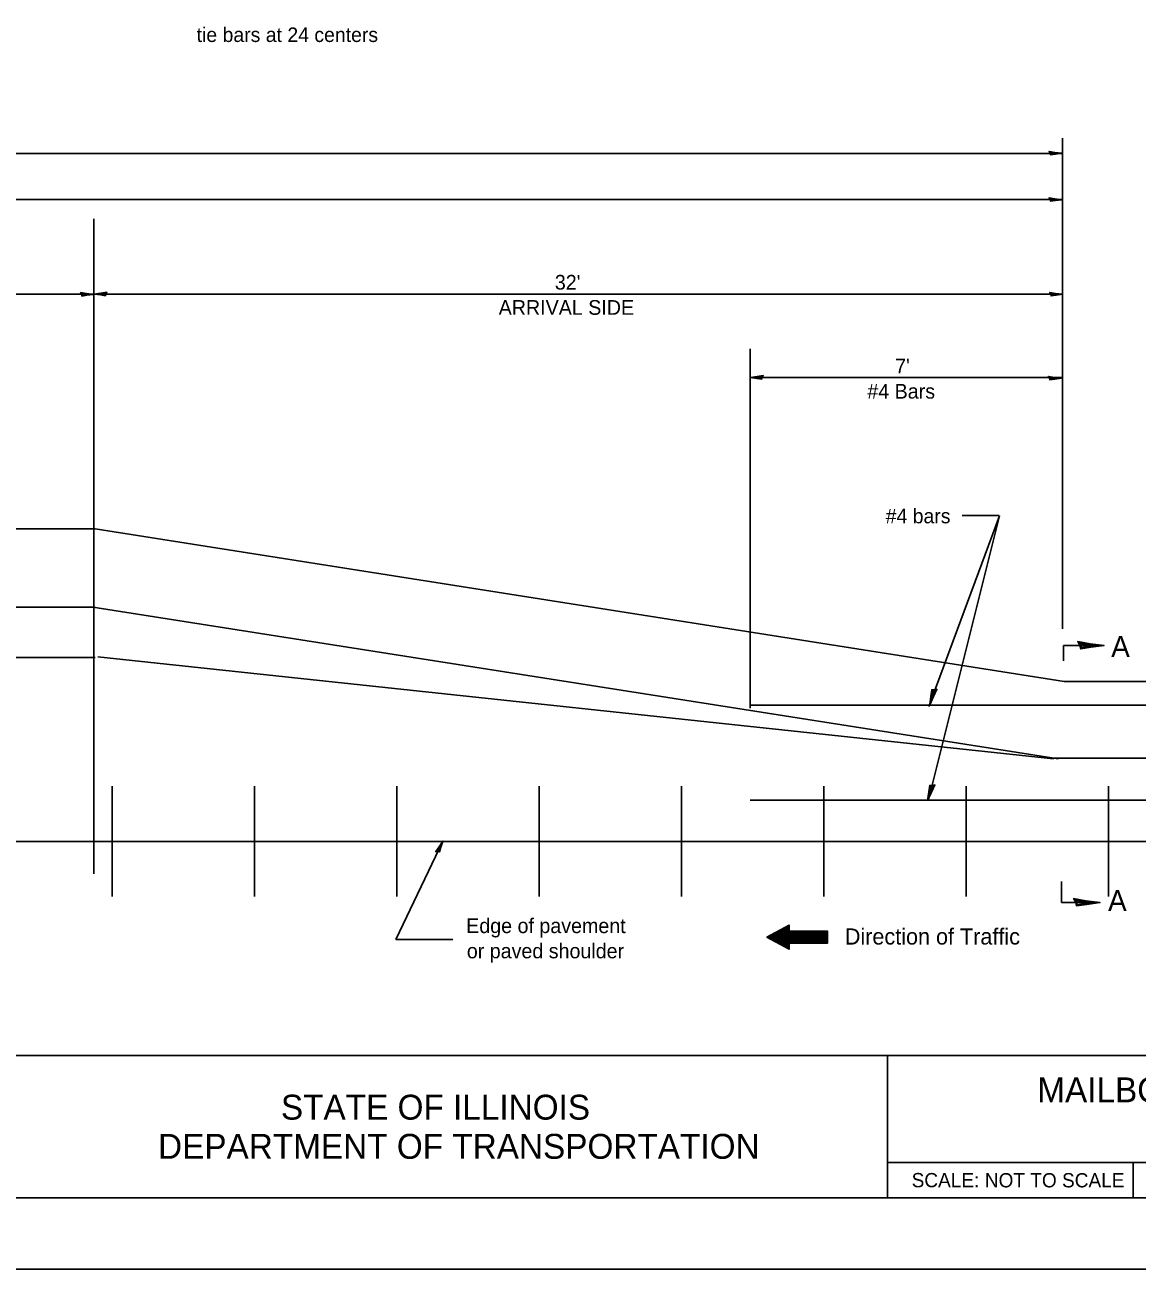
# Model space of a CAD drawing. Extents: x -0.02 to 2.83, y -0.07 to 1.83.
# Drawn here: x 1.226 to 1.877, y 0 to 0.728 of the extents above; entities that cross this region are included whole.
import ezdxf

# ---------------------------------------------------------------- set-up
doc = ezdxf.new("R2010")
doc.units = 0
for name, color, linetype in [('RD_Pr_Roadway_Dimensions', 7, 'Continuous'), ('RD_Pr_Roadway_Notes', 7, 'Continuous'), ('SH_General_Details', 7, 'Continuous'), ('SH_Printer_Plotting_Border', 7, 'Continuous'), ('STG_Traffic_Control', 7, 'Continuous')]:
    doc.layers.add(name, color=color, linetype=linetype)

msp = doc.modelspace()

# ---------------------------------------------------------------- linework, layer by layer
at = {"layer": 'RD_Pr_Roadway_Dimensions'}
for p, q in [((1.83364, 0.3748), (1.83364, 0.66204)), ((1.83364, 0.65304), (0.29609, 0.65304)), ((1.83364, 0.62605), (0.29642, 0.62605)), ((1.26655, 0.44929), (1.26655, 0.61477)), ((1.83364, 0.57063), (0.90563, 0.57063)), ((1.65084, 0.32841), (1.65084, 0.53872)), ((1.83364, 0.52185), (1.65084, 0.52185))]:
    msp.add_line(p, q, dxfattribs=at)
for points in [[(1.82635, 0.65322), (1.82658, 0.65221), (1.82944, 0.65265), (1.83312, 0.65312), (1.82919, 0.65366), (1.82575, 0.65426), (1.82635, 0.65322), (1.82665, 0.65255), (1.83065, 0.65313), (1.82628, 0.65389), (1.82692, 0.65303), (1.82876, 0.65315), (1.82699, 0.65342)], [(1.82635, 0.62609), (1.82658, 0.62508), (1.82944, 0.62551), (1.83312, 0.62599), (1.82919, 0.62653), (1.82575, 0.62713), (1.82635, 0.62609), (1.82665, 0.62542), (1.83065, 0.62599), (1.82628, 0.62676), (1.82692, 0.6259), (1.82876, 0.62602), (1.82699, 0.62628)], [(1.2594, 0.5706), (1.25963, 0.56959), (1.26249, 0.57002), (1.26617, 0.5705), (1.26224, 0.57104), (1.2588, 0.57164), (1.2594, 0.5706), (1.25971, 0.56993), (1.2637, 0.5705), (1.25933, 0.57127), (1.25998, 0.57041), (1.26181, 0.57053), (1.26005, 0.5708)], [(1.27358, 0.57078), (1.27336, 0.56977), (1.27049, 0.5702), (1.26681, 0.57068), (1.27074, 0.57122), (1.27418, 0.57183), (1.27358, 0.57078), (1.27328, 0.57011), (1.26928, 0.57069), (1.27365, 0.57146), (1.27301, 0.5706), (1.27117, 0.57071), (1.27294, 0.57098)], [(1.82672, 0.57069), (1.82694, 0.56968), (1.82981, 0.57012), (1.83349, 0.5706), (1.82956, 0.57113), (1.82612, 0.57174), (1.82672, 0.57069), (1.82702, 0.57002), (1.83102, 0.5706), (1.82665, 0.57137), (1.82729, 0.57051), (1.82913, 0.57063), (1.82736, 0.57089)], [(1.65777, 0.52195), (1.65755, 0.52094), (1.65468, 0.52137), (1.651, 0.52185), (1.65493, 0.52239), (1.65838, 0.523), (1.65777, 0.52195), (1.65747, 0.52128), (1.65348, 0.52186), (1.65784, 0.52263), (1.6572, 0.52177), (1.65536, 0.52188), (1.65713, 0.52215)], [(1.82599, 0.52153), (1.82621, 0.52051), (1.82908, 0.52095), (1.83276, 0.52143), (1.82883, 0.52196), (1.82539, 0.52257), (1.82599, 0.52153), (1.82629, 0.52086), (1.83029, 0.52143), (1.82592, 0.5222), (1.82656, 0.52134), (1.8284, 0.52146), (1.82663, 0.52172)]]:
    msp.add_lwpolyline(points, dxfattribs=at)
at = {"layer": 'RD_Pr_Roadway_Notes'}
for p, q in [((1.79675, 0.44097), (1.75509, 0.27473)), ((1.79675, 0.44097), (1.75525, 0.32927)), ((1.77487, 0.44104), (1.79642, 0.44104)), ((1.44328, 0.19296), (1.47089, 0.25051)), ((1.47675, 0.19296), (1.44328, 0.19296))]:
    msp.add_line(p, q, dxfattribs=at)
for points in [[(1.75849, 0.33905), (1.75708, 0.33913), (1.75659, 0.33524), (1.75584, 0.33026), (1.75801, 0.33518), (1.76007, 0.33945), (1.75849, 0.33905), (1.7575, 0.33891), (1.75677, 0.33348), (1.75939, 0.33889), (1.75803, 0.33837), (1.7575, 0.33593), (1.7585, 0.33814)], [(1.75736, 0.28309), (1.75596, 0.28319), (1.75541, 0.2793), (1.7546, 0.27433), (1.75683, 0.27923), (1.75895, 0.28347), (1.75736, 0.28309), (1.75638, 0.28296), (1.75557, 0.27754), (1.75826, 0.28292), (1.7569, 0.28242), (1.75633, 0.27999), (1.75737, 0.28218)], [(1.46787, 0.24445), (1.46888, 0.24422), (1.46973, 0.24699), (1.47089, 0.25051), (1.4687, 0.2472), (1.46667, 0.24436), (1.46787, 0.24445), (1.46861, 0.24444), (1.46981, 0.24829), (1.46723, 0.24468), (1.46829, 0.24489), (1.46898, 0.24659), (1.46797, 0.24512)]]:
    msp.add_lwpolyline(points, dxfattribs=at)
at = {"layer": 'SH_General_Details'}
for p, q in [((1.26655, 0.44929), (1.26655, 0.23133)), ((1.26741, 0.43332), (0.90568, 0.43332)), ((1.83465, 0.34389), (1.26741, 0.43332)), ((0.66905, 0.38739), (1.26741, 0.38739)), ((1.26471, 0.38758), (1.83097, 0.2987)), ((1.83425, 0.35601), (1.83425, 0.36496)), ((1.83425, 0.36496), (1.85789, 0.36496)), ((0.66388, 0.3581), (1.26741, 0.3581)), ((1.26882, 0.35839), (1.82831, 0.2987)), ((1.93074, 0.34389), (1.83465, 0.34389)), ((1.93014, 0.33013), (1.65084, 0.33013)), ((1.82837, 0.29911), (1.93074, 0.29911)), ((1.27727, 0.28273), (1.27727, 0.21814)), ((1.3606, 0.28273), (1.3606, 0.21814)), ((1.44394, 0.28273), (1.44394, 0.21814)), ((1.52727, 0.28273), (1.52727, 0.21814)), ((1.6106, 0.28273), (1.6106, 0.21814)), ((1.69394, 0.28273), (1.69394, 0.21814)), ((1.77727, 0.28273), (1.77727, 0.21814)), ((1.8606, 0.28273), (1.8606, 0.21814)), ((1.93044, 0.27449), (1.65084, 0.27449)), ((1.93074, 0.25026), (0.20537, 0.25026)), ((1.83304, 0.22687), (1.83304, 0.2145)), ((1.83304, 0.2145), (1.85546, 0.2145)), ((0.16666, 0.125), (2.79166, 0.125)), ((1.73118, 0.125), (1.73118, 0.04167)), ((1.73118, 0.0625), (2.37285, 0.0625)), ((1.87499, 0.0625), (1.87499, 0.04167)), ((2.83333, 0), (-0.00001, 0))]:
    msp.add_line(p, q, dxfattribs=at)
msp.add_lwpolyline([(0.16666, 1.79167), (2.79166, 1.79167), (2.79166, 0.04167), (0.16666, 0.04167)], close=True, dxfattribs=at)
msp.add_lwpolyline([(1.66052, 0.19429), (1.67351, 0.18721), (1.67351, 0.19075), (1.69595, 0.19075), (1.69595, 0.19784), (1.67351, 0.19784), (1.67351, 0.20138), (1.66052, 0.19429), (1.67328, 0.18768), (1.67316, 0.19099), (1.69572, 0.19099), (1.69572, 0.1976), (1.67328, 0.1976), (1.67316, 0.2009), (1.661, 0.19429), (1.67304, 0.18815), (1.67281, 0.19134), (1.69536, 0.19134), (1.69536, 0.19736), (1.67304, 0.19725), (1.67281, 0.2002), (1.66182, 0.19429), (1.67257, 0.18886), (1.67245, 0.19146), (1.69513, 0.19158), (1.69501, 0.19713), (1.67269, 0.19701), (1.67245, 0.19949), (1.66277, 0.19429), (1.6721, 0.18957), (1.6721, 0.19182), (1.69477, 0.19182), (1.69466, 0.19689), (1.67245, 0.19666), (1.6721, 0.19878), (1.66395, 0.19429), (1.67163, 0.19016), (1.67163, 0.19217), (1.69442, 0.19217), (1.69418, 0.19654), (1.67222, 0.1963), (1.67198, 0.19819), (1.66477, 0.19429), (1.67115, 0.19075), (1.67115, 0.19241), (1.69418, 0.19252), (1.69394, 0.19618), (1.67198, 0.19607), (1.67174, 0.1976), (1.6656, 0.19429), (1.67068, 0.19146), (1.67068, 0.19288), (1.69371, 0.19288), (1.69371, 0.19583), (1.67163, 0.19583), (1.67163, 0.19713), (1.66667, 0.19429), (1.67009, 0.19217), (1.67021, 0.19311), (1.69335, 0.19323), (1.69335, 0.19548), (1.67139, 0.19559), (1.67115, 0.19642), (1.66761, 0.19429), (1.66962, 0.193), (1.66973, 0.19347), (1.69288, 0.19359), (1.693, 0.19524), (1.67127, 0.19524), (1.67104, 0.19607), (1.6682, 0.19429), (1.66938, 0.1937), (1.69253, 0.19394), (1.69253, 0.195), (1.67092, 0.19512), (1.6708, 0.19548), (1.66891, 0.19418), (1.6695, 0.19394), (1.69217, 0.19418), (1.69217, 0.19477), (1.67056, 0.195), (1.66973, 0.19441), (1.69182, 0.19441), (1.6917, 0.19465), (1.67021, 0.19477)], dxfattribs=at)
at = {"layer": 'SH_Printer_Plotting_Border'}
msp.add_lwpolyline([(-0.00001, 0), (2.83333, 0), (2.83333, 1.83333), (-0.00001, 1.83333)], close=True, dxfattribs=at)
at = {"layer": 'STG_Traffic_Control'}
for points in [[(1.84379, 0.36517), (1.84426, 0.36306), (1.85022, 0.36397), (1.85789, 0.36496), (1.84971, 0.36608), (1.84253, 0.36734), (1.84379, 0.36517), (1.84442, 0.36377), (1.85274, 0.36497), (1.84364, 0.36657), (1.84499, 0.36478), (1.84881, 0.36502), (1.84513, 0.36558)], [(1.84135, 0.2147), (1.84183, 0.2126), (1.84779, 0.2135), (1.85546, 0.2145), (1.84727, 0.21562), (1.8401, 0.21688), (1.84135, 0.2147), (1.84198, 0.21331), (1.85031, 0.21451), (1.84121, 0.21611), (1.84255, 0.21431), (1.84637, 0.21456), (1.8427, 0.21511)]]:
    msp.add_lwpolyline(points, dxfattribs=at)

# ---------------------------------------------------------------- texts
at = {"layer": 'RD_Pr_Roadway_Dimensions'}
for s, height, p in [("32'", 0.008601, (1.53642, 0.57335)), ('ARRIVAL SIDE', 0.0086006, (1.50355, 0.5586)), ("7'", 0.008601, (1.73562, 0.52428)), ('#4 Bars', 0.008601, (1.71935, 0.50954))]:
    msp.add_text(s, height=height, dxfattribs=at).set_placement(p)
at = {"layer": 'RD_Pr_Roadway_Notes'}
for s, height, p in [('tie bars at 24 centers', 0.008505, (1.32674, 0.71828)), ('#4 bars', 0.008505, (1.73009, 0.43655)), ('Edge of pavement', 0.0086006, (1.48453, 0.19668)), ('Direction of Traffic', 0.00945, (1.70617, 0.18998)), ('or paved shoulder', 0.0086006, (1.4849, 0.18193))]:
    msp.add_text(s, height=height, dxfattribs=at).set_placement(p)
at = {"layer": 'SH_General_Details'}
for s, height, p in [('A', 0.01229, (1.86206, 0.35824)), ('A', 0.01229, (1.86023, 0.20953)), ('MAILBOX TURNOUTS IN TYPE A GUTTER,', 0.0145833, (1.81882, 0.09765)), ('STATE OF ILLINOIS', 0.0145835, (1.37608, 0.0875)), ('DEPARTMENT OF TRANSPORTATION', 0.0145835, (1.30415, 0.06458)), ('SCALE:          ', 0.0083333, (1.74528, 0.04792)), ('NOT TO SCALE', 0.0083333, (1.78812, 0.04785))]:
    msp.add_text(s, height=height, dxfattribs=at).set_placement(p)

doc.saveas('drawing.dxf')
